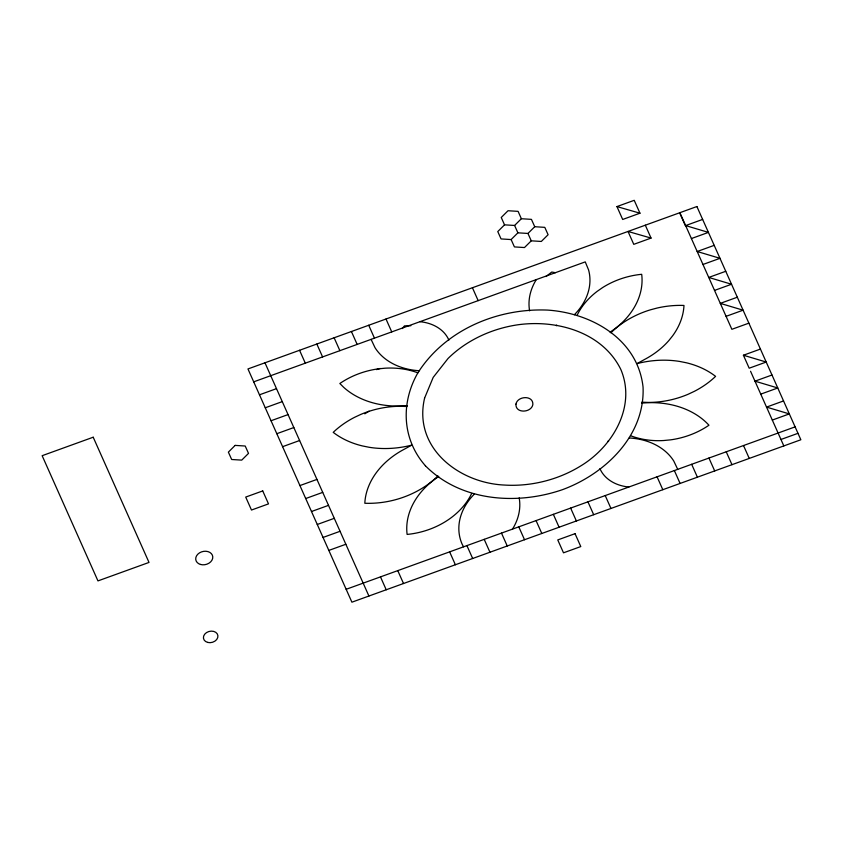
<?xml version="1.0" encoding="UTF-8"?>
<svg xmlns="http://www.w3.org/2000/svg" width="843" height="843" viewBox="0 0 843 843"><rect width="100%" height="100%" fill="white"/><g stroke="black" fill="none" stroke-linecap="round" stroke-linejoin="round"><path stroke-width="1.26" d="M556.401 325.746L556.675 325.082M417.865 372.848C400.583 402.986 402.027 439.329 425.441 465.8L425.367 465.747C460.731 501.459 516.791 505.421 562.429 489.678C605.2 473.945 645.19 435.62 643.051 387.074C637.793 339.402 591.986 313.143 547.792 310.098C497.707 307.937 445.357 329.708 417.865 372.848A70.928 54.732 -13.7 0 0 385.135 368.191L378.233 368.865A70.928 54.732 -13.7 0 0 339.845 383.502L343.733 387.369A81.792 63.12 -13.7 0 0 400.488 406.031L407.116 405.62M536.39 279.57L535.705 280.593A65.427 50.485 -13.7 0 0 529.615 310.867M512.418 529.151L513.102 528.129A65.427 50.485 -13.7 0 0 519.183 497.855M402.259 328.559L404.482 325.872L410.868 325.725M534.736 226.714L531.438 219.359L521.374 218.727L514.599 225.46L504.536 224.839L497.77 231.572L501.058 238.927L511.121 239.56L517.897 232.826L527.96 233.448L534.736 226.714L544.799 227.357L548.098 234.723L541.322 241.456L531.259 240.824L524.483 247.547L514.42 246.915L511.121 239.56M610.827 332.785L615.516 328.507A80.896 62.424 -13.7 0 1 650.522 309.792L657.119 308.043A80.896 62.424 -13.7 0 1 683.979 305.451A76.724 59.2 -13.7 0 1 672.545 335.946L668.836 340.583A76.724 59.2 -13.7 0 1 644.136 359.698L637.045 363.607A84.374 65.111 -13.7 0 1 679.711 361.447L686.455 362.796A84.374 65.111 -13.7 0 1 715.591 376.368A79.316 61.202 -13.7 0 1 694.274 391.373L688.173 394.239A79.316 61.202 -13.7 0 1 648.436 402.427L641.765 402.206M545.937 276.567L551.765 272.047L555.4 272.689M610.09 332.184L615.337 328.454A77.008 59.421 -13.7 0 0 641.692 274.302A70.222 54.184 -13.7 0 0 602.64 287.558L597.139 291.383A70.222 54.184 -13.7 0 0 577.16 315.219M364.808 413.829L369.055 411.142M616.939 206.577L634.221 200.318L639.963 213.205L622.682 219.465L616.939 206.577L639.963 213.205M253.701 381.847L585.253 261.888L588.572 269.908A64.595 49.842 -13.7 0 1 574.357 314.724M651.059 238.084L633.767 244.344L628.024 231.456L651.059 238.084L645.316 225.197M702.64 219.422L685.359 225.682L679.616 212.784M259.475 394.809L276.493 388.655M691.408 238.548L708.426 232.394L685.622 225.576M265.26 407.78L282.279 401.616M714.2 245.355L697.182 251.509L719.985 258.316L702.967 264.481M271.035 420.741L288.053 414.587M276.81 433.702L293.828 427.549M725.76 271.288L708.742 277.442L731.534 284.249L714.516 290.413M282.595 446.674L299.613 440.52M737.319 297.221L720.301 303.375L743.094 310.182L726.076 316.336M299.929 485.568L316.947 479.414M748.879 323.154L731.861 329.307L679.88 212.689M305.703 498.54L322.721 492.375M311.499 511.511L328.517 505.357M743.41 355.24L766.213 362.047L749.195 368.201L743.41 355.24L760.428 349.076M317.274 524.483L334.292 518.329M323.048 537.444L340.066 531.29M771.988 375.009L754.97 381.173L777.773 387.98L760.755 394.134M328.833 550.416L345.851 544.262M783.547 400.941L766.529 407.095L789.322 413.913L772.304 420.067M346.157 589.299L795.107 426.874M780.955 439.477L797.973 433.323M376.547 369.613L380.246 368.444M641.692 403.102L648.309 402.691A81.792 63.12 -13.7 0 1 708.952 425.22A70.928 54.732 -13.7 0 1 670.564 439.856L663.662 440.531A70.928 54.732 -13.7 0 1 630.943 435.873M407.032 406.516L400.362 406.284A79.316 61.202 -13.7 0 0 360.635 414.482L354.524 417.348A79.316 61.202 -13.7 0 0 333.217 432.354A84.374 65.111 -13.7 0 0 362.353 445.915L369.097 447.275A84.374 65.111 -13.7 0 0 411.763 445.115L404.672 449.013A76.724 59.2 -13.7 0 0 364.819 503.26A80.896 62.424 -13.7 0 0 437.97 475.937M607.856 441.205L608.572 441.511M463.545 546.822L462.164 544.241A64.595 49.842 -13.7 0 1 474.451 493.987M521.374 218.727L518.087 211.361L508.013 210.739L501.248 217.473L504.536 224.839M527.96 233.448L531.259 240.824M514.599 225.46L517.897 232.826M750.555 371.247L783.832 445.926M743.515 445.536L749.258 458.423M726.234 451.795L731.977 464.683M708.942 458.044L714.695 470.931M691.66 464.303L697.403 477.191M674.358 470.563L680.101 483.45M657.076 476.811L662.819 489.699M605.221 495.568L610.964 508.466M587.929 501.827L593.683 514.715M472.428 287.748L478.171 300.635M570.637 508.087L576.38 520.974M553.345 514.335L559.088 527.223M536.064 520.595L541.807 533.482M518.782 526.843L524.525 539.731M501.49 533.103L507.233 545.99M385.999 319.012L391.742 331.9M484.209 539.351L489.952 552.239M368.718 325.261L374.461 338.159M466.917 545.611L472.67 558.498M351.415 331.52L357.158 344.418M449.635 551.859L455.378 564.747M334.134 337.78L339.877 350.667M316.842 344.028L322.584 356.916M299.56 350.288L305.303 363.175M397.77 570.627L403.512 583.514M380.478 576.875L386.22 589.773M264.976 362.796L368.918 596.033M677.719 469.34L673.778 461.037A62.667 48.357 -13.7 0 0 629.289 437.97M371.089 339.371L375.019 347.685A62.667 48.357 -13.7 0 0 419.519 370.741M628.846 487.022A40.854 31.528 -13.7 0 1 599.942 468.634M471.637 493.503A70.222 54.184 -13.7 0 1 407.116 534.42A77.008 59.421 -13.7 0 1 438.718 476.527M419.951 321.699A40.854 31.528 -13.7 0 1 448.866 340.077M515.958 404.082C515.242 413.702 531.259 412.933 532.839 404.64C533.566 395.009 517.549 395.788 515.958 404.082M424.609 398.054C412.87 447.728 458.887 483.018 504.377 485.052A102.951 79.442 -13.7 0 0 580.806 465.884C612.692 446.6 636.497 406.452 620.838 369.476C602.429 332.058 556.696 319.371 517.918 324.776A102.951 79.442 -13.7 0 0 447.991 358.549L433.197 377.379L424.609 398.054M235.144 445.399L228.379 452.133L231.667 459.498L241.73 460.12L248.506 453.386L245.218 446.021L235.144 445.399M696.898 206.535L247.958 368.949L351.9 602.187L800.85 439.761L696.898 206.535M93.204 437.222L42.15 455.694L97.957 580.901L149.011 562.429L93.204 437.222M262.731 490.921L245.713 497.075L251.488 510.036L268.506 503.882L262.731 490.921M575.042 533.672L557.76 539.931L563.503 552.818L580.785 546.57L575.042 533.672M207.631 642.408A7.355 5.68 -13.7 0 0 217.905 635.685A7.355 5.68 -13.7 0 0 206.461 632.619A7.355 5.68 -13.7 0 0 207.631 642.408M200.444 564.441A8.651 6.681 -13.7 0 0 212.773 556.791A8.651 6.681 -13.7 0 0 199.506 552.86A8.651 6.681 -13.7 0 0 200.444 564.441"/></g></svg>
